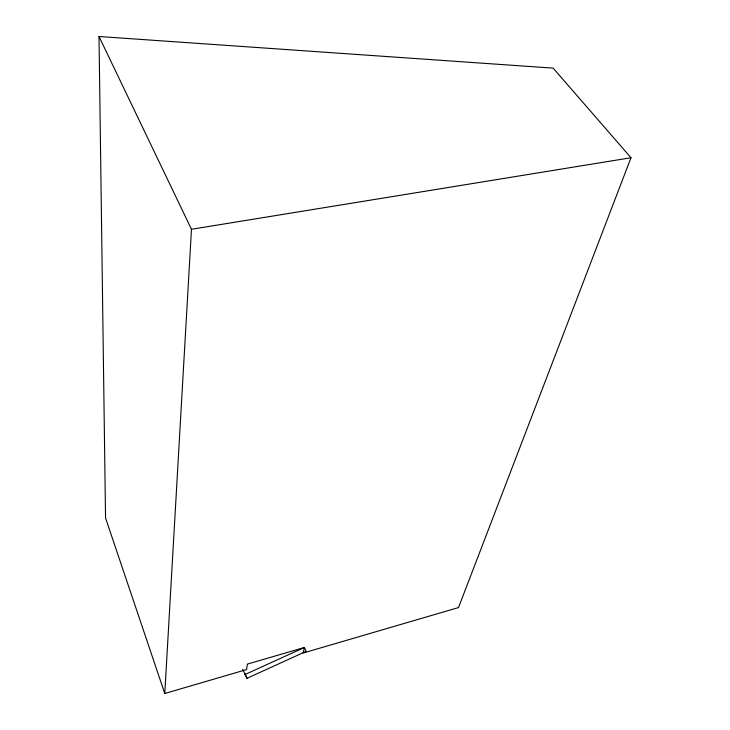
<?xml version="1.0" encoding="UTF-8"?>
<svg xmlns="http://www.w3.org/2000/svg" width="730" height="730" viewBox="0 0 730 730"><rect width="100%" height="100%" fill="white"/><g stroke="black" fill="none" stroke-linecap="round" stroke-linejoin="round"><path stroke-width="1.09" d="M164.779 693.5L191.47 229.275L99.006 36.5L553.148 68.127L630.994 157.744L458.513 607.57L303.151 653.021L304.364 647.492L247.434 664.063L246.576 669.574L164.779 693.5L105.54 517.962L99.006 36.5M244.815 674.611L304.364 647.492L306.125 651.352L246.968 678.316L242.752 669.291M191.47 229.275L630.994 157.744M245.326 674.073L246.968 678.316"/></g></svg>
